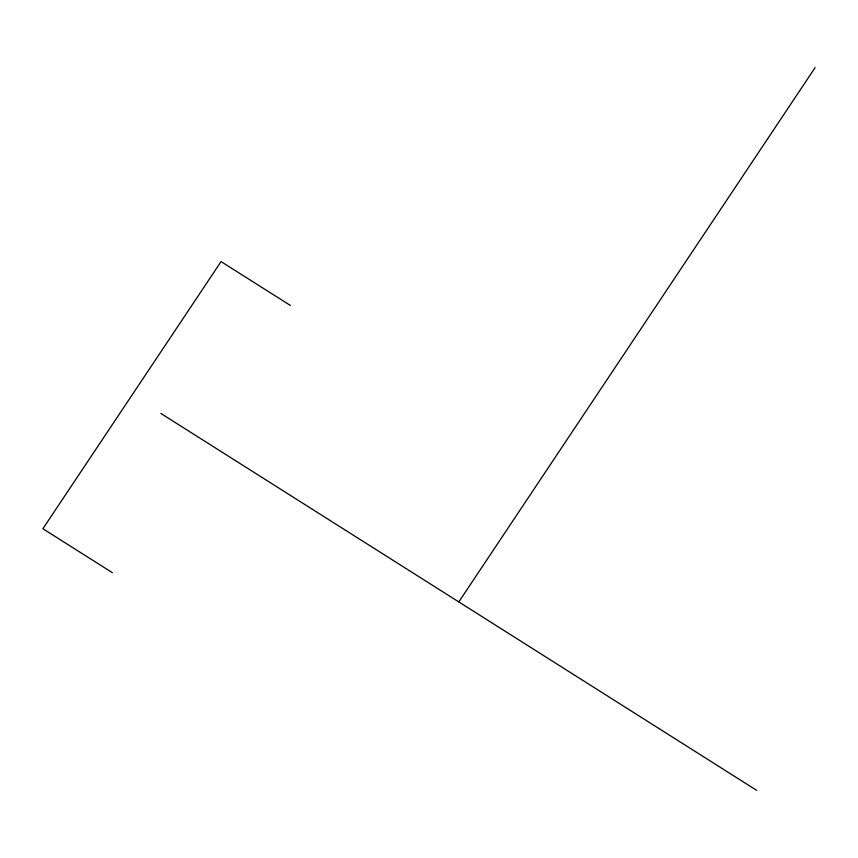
<?xml version="1.0" encoding="UTF-8"?>
<svg xmlns="http://www.w3.org/2000/svg" width="858" height="858" viewBox="0 0 858 858"><rect width="100%" height="100%" fill="white"/><g stroke="black" fill="none" stroke-linecap="round" stroke-linejoin="round"><path stroke-width="1.29" d="M458.805 601.919L815.1 67.632M290.465 305.502L221.053 261.593L42.9 528.732L112.312 572.651M160.896 413.459L756.702 790.368"/></g></svg>
